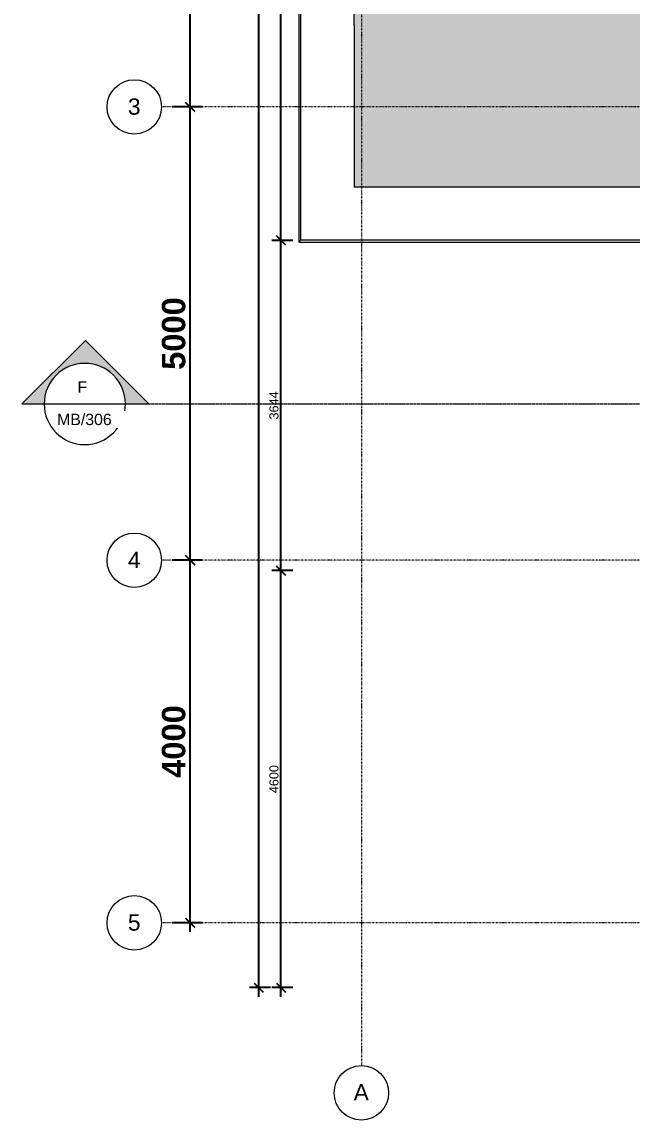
# Model space of a CAD drawing. Header units: millimetres. Extents: x -21051 to 202668, y -15646 to 13691.
# Drawn here: x 112925 to 119649, y -14469 to -2357 of the extents above; entities that cross this region are included whole.
import ezdxf

# ---------------------------------------------------------------- set-up
doc = ezdxf.new("R2010")
doc.units = ezdxf.units.MM
doc.linetypes.add('Dash dot', pattern=[15.875, 6.35, -4.7625, 0, -4.7625])
doc.linetypes.add('TD_Level Line', pattern=[8, 4, -2, 0, -2])
for name, color, linetype, lineweight in [('A-ANNO-DIMS', 211, 'Continuous', 9), ('A-ROOF', 132, 'Continuous', 5), ('A-ROOF-PATT', 132, 'Continuous', 5), ('G-ANNO-SYMB', 111, 'Continuous', 9), ('Q-CASE', 31, 'Continuous', 5), ('S-GRID', 1, 'Continuous', 9), ('S-GRID-IDEN', 1, 'Continuous', 9)]:
    doc.layers.add(name, color=color, linetype=linetype, lineweight=lineweight)
doc.layers.get('0').off()
doc.styles.add('Arial', font='arial.ttf', dxfattribs={"height": 250})
doc.styles.add('Arial_1', font='arial.ttf', dxfattribs={"height": 125})
doc.styles.add('Arial_3', font='arial.ttf', dxfattribs={"height": 100})
doc.styles.add('Arial_B', font='arialbd.ttf', dxfattribs={"height": 257.936508})
doc.dimstyles.new('Arial_1_0', dxfattribs={"dimscale": 304.8, "dimtxt": 102.02594, "dimasz": 0.328084, "dimexe": 0.328084, "dimexo": 0.0625, "dimgap": 0.082021, "dimtad": 1, "dimdec": 0, "dimzin": 0, "dimdsep": 46, "dimtxsty": 'Arial_3', "dimblk1": 'OBLIQUE', "dimblk2": 'OBLIQUE', "dimsah": 1, "dimcen": 0.09, "dimdle": 0.328084, "dimazin": 0, "dimtfac": 1, "dimtdec": 4, "dimtix": 1, "dimtmove": 0, "dimatfit": 3, "dimfxl": 0.492126, "dimfxlon": 1, "dimtvp": 1, "dimtolj": 1, "dimtzin": 0, "dimarcsym": 2})
doc.dimstyles.new('Arial_2_5', dxfattribs={"dimscale": 304.8, "dimtxt": 255.06485, "dimasz": 0.328084, "dimexe": 0.656168, "dimexo": 0.0625, "dimgap": 0.164042, "dimtad": 1, "dimdec": 0, "dimzin": 0, "dimdsep": 46, "dimtxsty": 'Arial_B', "dimblk1": 'OBLIQUE', "dimblk2": 'OBLIQUE', "dimsah": 1, "dimcen": 0.09, "dimdle": 0.328084, "dimazin": 0, "dimtfac": 1, "dimtdec": 4, "dimtix": 1, "dimtmove": 0, "dimatfit": 3, "dimfxl": 0.492126, "dimfxlon": 1, "dimtvp": 1, "dimtolj": 1, "dimtzin": 0, "dimarcsym": 2})

# ---------------------------------------------------------------- blocks, each defined once
blk = doc.blocks.new('PARAPET1 - PARAPET-963186-02_Pent floor')
at = {"layer": 'Q-CASE'}
for p, q in [((2134, 17241), (-5843, 16979)), ((2115, 17221), (-5823, 16960)), ((2264, 12682), (2115, 17221)), ((2284, 12683), (2134, 17241)), ((-5843, 16979), (-5693, 12421)), ((-5674, 12421), (-5823, 16960)), ((-3429, 16447), (1544, 16611)), ((1544, 16611), (1673, 12663))]:
    blk.add_line(p, q, dxfattribs=at)
for points in [[(2115, 17221), (2118, 17224), (2121, 17227), (2125, 17232), (2128, 17234), (2130, 17237), (2132, 17239), (2134, 17241), (2134, 17241), (2133, 17241)], [(-5823, 16960), (-5826, 16963), (-5830, 16966), (-5834, 16970), (-5837, 16973), (-5839, 16975), (-5841, 16977), (-5843, 16979), (-5843, 16979), (-5843, 16978)]]:
    blk.add_open_spline(points, degree=3, knots=[0, 0, 0, 0, 0.1111111, 0.1666667, 0.2222222, 0.2777778, 0.3333333, 0.4444444, 0.5555556, 0.5555556, 0.5555556, 0.5555556], dxfattribs=at)
blk = doc.blocks.new('Grid - _-182767-02_Pent floor')
at = {"layer": 'S-GRID-IDEN'}
blk.add_circle((0, 0), 3, dxfattribs=at)
blk = doc.blocks.new('_Oblique')
at = {"color": 0, "linetype": 'ByBlock', "lineweight": -2}
blk.add_line((-0.5, -0.5), (0.5, 0.5), dxfattribs=at)
blk = doc.blocks.new('*D1422')
at = {"layer": 'A-ANNO-DIMS', "color": 0, "lineweight": -2, "transparency": 16777216}
for p, q in [((114779, -12394), (114779, -8194)), ((114910, -8294), (114579, -8294)), ((114910, -12294), (114579, -12294))]:
    blk.add_line(p, q, dxfattribs=at)
at = {"layer": 'Defpoints', "color": 0, "transparency": 16777216}
for p in [(114779, -8294), (114929, -8294), (114929, -12294)]:
    blk.add_point(p, dxfattribs=at)
at = {"layer": 'A-ANNO-DIMS', "color": 0, "lineweight": -2, "transparency": 16777216, "xscale": 100, "yscale": 100, "zscale": 100}
for p, rotation in [((114779, -8294), 90), ((114779, -12294), 270)]:
    blk.add_blockref('_Oblique', p, dxfattribs=dict(at, rotation=rotation))
at = {"layer": 'A-ANNO-DIMS', "color": 0, "transparency": 16777216, "insert": (114598, -10294), "char_height": 257.9, "width": 932.81, "attachment_point": 5, "rotation": 90, "style": 'Arial_B'}
blk.add_mtext('\\A1;4000', dxfattribs=at)
blk = doc.blocks.new('*D1423')
at = {"layer": 'A-ANNO-DIMS', "color": 0, "lineweight": -2, "transparency": 16777216}
for p, q in [((114779, -8394), (114779, -3194)), ((114910, -3294), (114579, -3294)), ((114910, -8294), (114579, -8294))]:
    blk.add_line(p, q, dxfattribs=at)
at = {"layer": 'Defpoints', "color": 0, "transparency": 16777216}
for p in [(114779, -3294), (114929, -3294), (114929, -8294)]:
    blk.add_point(p, dxfattribs=at)
at = {"layer": 'A-ANNO-DIMS', "color": 0, "lineweight": -2, "transparency": 16777216, "xscale": 100, "yscale": 100, "zscale": 100}
for p, rotation in [((114779, -3294), 90), ((114779, -8294), 270)]:
    blk.add_blockref('_Oblique', p, dxfattribs=dict(at, rotation=rotation))
at = {"layer": 'A-ANNO-DIMS', "color": 0, "transparency": 16777216, "insert": (114598, -5794), "char_height": 257.9, "width": 932.81, "attachment_point": 5, "rotation": 90, "style": 'Arial_B'}
blk.add_mtext('\\A1;5000', dxfattribs=at)
blk = doc.blocks.new('*D1424')
at = {"layer": 'A-ANNO-DIMS', "color": 0, "lineweight": -2, "transparency": 16777216}
for p, q in [((114910, 1706), (114579, 1706)), ((114779, -3394), (114779, 1806)), ((114910, -3294), (114579, -3294))]:
    blk.add_line(p, q, dxfattribs=at)
at = {"layer": 'Defpoints', "color": 0, "transparency": 16777216}
for p in [(114779, 1706), (114929, 1706), (114929, -3294)]:
    blk.add_point(p, dxfattribs=at)
at = {"layer": 'A-ANNO-DIMS', "color": 0, "lineweight": -2, "transparency": 16777216, "xscale": 100, "yscale": 100, "zscale": 100}
for p, rotation in [((114779, 1706), 90), ((114779, -3294), 270)]:
    blk.add_blockref('_Oblique', p, dxfattribs=dict(at, rotation=rotation))
at = {"layer": 'A-ANNO-DIMS', "color": 0, "transparency": 16777216, "insert": (114598, -794), "char_height": 257.9, "width": 932.81, "attachment_point": 5, "rotation": 90, "style": 'Arial_B'}
blk.add_mtext('\\A1;5000', dxfattribs=at)
blk = doc.blocks.new('*D1401')
at = {"layer": 'A-ANNO-DIMS', "color": 0, "lineweight": -2, "transparency": 16777216}
for p, q in [((115779, -13109), (115779, -8309)), ((115910, -8409), (115679, -8409)), ((115910, -13009), (115679, -13009))]:
    blk.add_line(p, q, dxfattribs=at)
at = {"layer": 'Defpoints', "color": 0, "transparency": 16777216}
for p in [(115779, -8409), (115929, -8409), (115929, -13009)]:
    blk.add_point(p, dxfattribs=at)
at = {"layer": 'A-ANNO-DIMS', "color": 0, "lineweight": -2, "transparency": 16777216, "xscale": 100, "yscale": 100, "zscale": 100}
for p, rotation in [((115779, -8409), 90), ((115779, -13009), 270)]:
    blk.add_blockref('_Oblique', p, dxfattribs=dict(at, rotation=rotation))
at = {"layer": 'A-ANNO-DIMS', "color": 0, "transparency": 16777216, "insert": (115703, -10709), "char_height": 100, "width": 369.18, "attachment_point": 5, "rotation": 90, "style": 'Arial_3'}
blk.add_mtext('\\A1;4600', dxfattribs=at)
blk = doc.blocks.new('*D1402')
at = {"layer": 'A-ANNO-DIMS', "color": 0, "lineweight": -2, "transparency": 16777216}
for p, q in [((115779, -8509), (115779, -4666)), ((115910, -4766), (115679, -4766)), ((115910, -8409), (115679, -8409))]:
    blk.add_line(p, q, dxfattribs=at)
at = {"layer": 'Defpoints', "color": 0, "transparency": 16777216}
for p in [(115779, -4766), (115929, -4766), (115929, -8409)]:
    blk.add_point(p, dxfattribs=at)
at = {"layer": 'A-ANNO-DIMS', "color": 0, "lineweight": -2, "transparency": 16777216, "xscale": 100, "yscale": 100, "zscale": 100}
for p, rotation in [((115779, -4766), 90), ((115779, -8409), 270)]:
    blk.add_blockref('_Oblique', p, dxfattribs=dict(at, rotation=rotation))
at = {"layer": 'A-ANNO-DIMS', "color": 0, "transparency": 16777216, "insert": (115703, -6587), "char_height": 100, "width": 369.18, "attachment_point": 5, "rotation": 90, "style": 'Arial_3'}
blk.add_mtext('\\A1;3644', dxfattribs=at)
blk = doc.blocks.new('*D1403')
at = {"layer": 'A-ANNO-DIMS', "color": 0, "lineweight": -2, "transparency": 16777216}
for p, q in [((115779, -4866), (115779, 3277)), ((115910, 3177), (115679, 3177)), ((115910, -4766), (115679, -4766))]:
    blk.add_line(p, q, dxfattribs=at)
at = {"layer": 'Defpoints', "color": 0, "transparency": 16777216}
for p in [(115779, 3177), (115929, 3177), (115929, -4766)]:
    blk.add_point(p, dxfattribs=at)
at = {"layer": 'A-ANNO-DIMS', "color": 0, "lineweight": -2, "transparency": 16777216, "xscale": 100, "yscale": 100, "zscale": 100}
for p, rotation in [((115779, 3177), 90), ((115779, -4766), 270)]:
    blk.add_blockref('_Oblique', p, dxfattribs=dict(at, rotation=rotation))
at = {"layer": 'A-ANNO-DIMS', "color": 0, "transparency": 16777216, "insert": (115703, -794), "char_height": 100, "width": 369.18, "attachment_point": 5, "rotation": 90, "style": 'Arial_3'}
blk.add_mtext('\\A1;7943', dxfattribs=at)
blk = doc.blocks.new('*D1407')
at = {"layer": 'A-ANNO-DIMS', "color": 0, "lineweight": -2, "transparency": 16777216}
for p, q in [((115534, 10756), (115534, -13109)), ((115665, 10656), (115434, 10656)), ((115665, -13009), (115434, -13009))]:
    blk.add_line(p, q, dxfattribs=at)
at = {"layer": 'Defpoints', "color": 0, "transparency": 16777216}
for p in [(115684, 10656), (115534, -13009), (115684, -13009)]:
    blk.add_point(p, dxfattribs=at)
at = {"layer": 'A-ANNO-DIMS', "color": 0, "lineweight": -2, "transparency": 16777216, "xscale": 100, "yscale": 100, "zscale": 100}
for p, rotation in [((115534, 10656), 90), ((115534, -13009), 270)]:
    blk.add_blockref('_Oblique', p, dxfattribs=dict(at, rotation=rotation))
at = {"layer": 'A-ANNO-DIMS', "color": 0, "transparency": 16777216, "insert": (115458, -1177), "char_height": 100, "width": 461.47, "attachment_point": 5, "rotation": 90, "style": 'Arial_3'}
blk.add_mtext('\\A1;23665', dxfattribs=at)
blk = doc.blocks.new('Section - _-1243848-02_Pent floor')
at = {"layer": 'G-ANNO-SYMB'}
h = blk.add_hatch(color=256, dxfattribs=at)
edge = h.paths.add_edge_path()
edge.add_line((-12.93, 0), (-5.93, 7))
edge.add_line((-5.93, 7), (1.07, 0))
edge.add_line((1.07, 0), (-1.52, 0))
edge.add_arc((-6, 0), 4.48, 0, 180)
edge.add_line((-10.48, 0), (-12.93, 0))
for p, q in [((-5.93, 7), (-12.93, 0)), ((1.07, 0), (-5.93, 7)), ((-12.93, 0), (-10.48, 0)), ((-1.52, 0), (1.07, 0))]:
    blk.add_line(p, q, dxfattribs=at)
for start, end in [(360, 180), (0, 180), (180, 360)]:
    blk.add_arc((-6, 0), 4.48, start, end, dxfattribs=at)

msp = doc.modelspace()

# ---------------------------------------------------------------- hatches: boundary and pattern name
at = {"layer": 'A-ROOF-PATT'}
h = msp.add_hatch(dxfattribs=at)
h.set_pattern_fill('FP_16', color=256, style=0, pattern_type=2)
h.set_pattern_definition([(94.997, (133020.7114, 394.904), (127.0003622, -1515.6514102), [116.643, -2799.438]), (0, (133010.55, 511.1), (127, 126.304), [10.16, -116.84]), (180, (133137.55, 521.21), (-127, -126.304), [35.56, -91.44]), (270, (133101.99, 521.21), (127, -126.304), [12.63, -113.674]), (90, (133020.71, 508.58), (-127, 126.304), [12.63, -113.674]), (180, (133020.71, 521.21), (-127, -126.304), [10.16, -116.84]), (180, (133137.55, 511.1), (-127, -126.304), [25.4, -101.6]), (265.003, (133112.1514, 511.104), (-127.0003622, -1515.6514102), [116.643, -2799.438]), (232.544, (133112.1514, 504.789), (1651.0084555, 2147.1663823), [33.413, -3307.874]), (198.341, (133091.83, 478.265), (-253.9992, -126.30564), [32.111, -369.279]), (161.659, (133061.35, 468.16), (253.9992, -126.30564), [32.111, -369.279]), (127.456, (133030.8714, 478.265), (-1651.0084555, 2147.1663823), [33.413, -3307.874]), (200.123, (133085.4814, 487.106), (1396.9998089, 505.2175104), [25.699, -2544.176]), (159.877, (133061.3514, 478.265), (-1396.9998089, 505.2175104), [25.699, -2544.176]), (127.557, (133037.2214, 487.106), (-1269.9901965, 1641.963257), [27.085, -2681.448]), (232.443, (133101.9914, 508.578), (1269.9901965, 1641.963257), [27.085, -2681.448])])
h.paths.add_polyline_path([(116586.6, -4174.2), (120536.6, -4174.2), (120536.6, -3045.2), (120473.8, -3045.2), (120473.8, -3027.1), (120338.3, -3027.1), (120338.3, -1381.6), (120536.6, -1381.6), (120536.6, -206.9), (120338.3, -206.9), (120338.3, 1588.4), (120536.6, 1588.4), (120536.6, 2585.8), (116586.6, 2585.8), (116586.6, -4172.9)])

# ---------------------------------------------------------------- linework, layer by layer
at = {"layer": 'A-ROOF'}
for p, q in [((116586.6, -2389.2), (116586.6, -4174.2)), ((116586.6, -4174.2), (120536.6, -4174.2))]:
    msp.add_line(p, q, dxfattribs=at)
at = {"layer": 'G-ANNO-SYMB'}
msp.add_line((113169.8, -6570.7), (114065.8, -6570.7), dxfattribs=at)
at = {"layer": 'G-ANNO-SYMB', "linetype": 'TD_Level Line', "lineweight": 18}
msp.add_line((114217.8, -6570.7), (143536.4, -6570.7), dxfattribs=at)
at = {"layer": 'S-GRID', "linetype": 'Dash dot', "lineweight": 18}
for p, q in [((116666.6, 8999.9), (116666.6, -11369.2)), ((116963.2, -3294.2), (114463.2, -3294.2)), ((141737.6, -3294.2), (116963.2, -3294.2)), ((116963.2, -8294.2), (114463.2, -8294.2)), ((141737.6, -8294.2), (116963.2, -8294.2)), ((116666.6, -11369.2), (116666.6, -13869.2)), ((116963.2, -12294.2), (114463.2, -12294.2)), ((141737.6, -12294.2), (116963.2, -12294.2))]:
    msp.add_line(p, q, dxfattribs=at)

# ---------------------------------------------------------------- block references
at = {"layer": 'G-ANNO-SYMB', "xscale": 99.99999999999994, "yscale": 99.99999999999994, "zscale": 99.99999999999994}
msp.add_blockref('Section - _-1243848-02_Pent floor', (114217.8, -6570.7), dxfattribs=at)
at = {"layer": 'Q-CASE', "rotation": 88.11700695989701}
msp.add_blockref('PARAPET1 - PARAPET-963186-02_Pent floor', (133137.6, 497.3), dxfattribs=at)
at = {"layer": 'S-GRID-IDEN', "xscale": 99.99999999999994, "yscale": 99.99999999999994, "zscale": 99.99999999999994}
for p, rotation in [((114163.2, -3294.2), 90), ((114163.2, -8294.2), 90), ((114163.2, -12294.2), 90), ((116666.6, -14169.2), 180)]:
    msp.add_blockref('Grid - _-182767-02_Pent floor', p, dxfattribs=dict(at, rotation=rotation))

# ---------------------------------------------------------------- dimensions: what is measured, and where the dimension line sits
at = {"layer": 'A-ANNO-DIMS'}
for base, p1, p2, dimstyle, override, picture, middle in [((115534.2, -13009.2), (115684.2, 10655.8), (115684.2, -13009.2), 'Arial_1_0', {"dimpost": '<>', "dimfxl": 23665}, '*D1407', (115458.1, -1176.7)), ((115779.3, 3177.3), (115929.3, -4765.6), (115929.3, 3177.3), 'Arial_1_0', {"dimpost": '<>', "dimfxl": 7942.879689}, '*D1403', (115703.2, -794.2)), ((114779.3, 1705.8), (114929.3, -3294.2), (114929.3, 1705.8), 'Arial_2_5', {"dimpost": '<>', "dimfxl": 5000}, '*D1424', (114597.6, -794.2)), ((114779.3, -3294.2), (114929.3, -8294.2), (114929.3, -3294.2), 'Arial_2_5', {"dimpost": '<>', "dimfxl": 5000}, '*D1423', (114597.6, -5794.2)), ((115779.3, -4765.6), (115929.3, -8409.2), (115929.3, -4765.6), 'Arial_1_0', {"dimpost": '<>', "dimfxl": 3643.560156}, '*D1402', (115703.2, -6587.4)), ((114779.3, -8294.2), (114929.3, -12294.2), (114929.3, -8294.2), 'Arial_2_5', {"dimpost": '<>', "dimfxl": 4000}, '*D1422', (114597.6, -10294.2)), ((115779.3, -8409.2), (115929.3, -13009.2), (115929.3, -8409.2), 'Arial_1_0', {"dimpost": '<>', "dimfxl": 4600}, '*D1401', (115703.3, -10709.2))]:
    dim = msp.add_linear_dim(base=base, p1=p1, p2=p2, angle=90, dimstyle=dimstyle, override=override, dxfattribs=at)
    dim.commit()
    dim.dimension.update_dxf_attribs({"geometry": picture, "text_midpoint": middle})

# ---------------------------------------------------------------- next in the draw order: texts
at = {"layer": 'G-ANNO-SYMB', "char_height": 125, "attachment_point": 1, "style": 'Arial', "bg_fill": 3, "box_fill_scale": 1.25, "bg_fill_color": 256, "bg_fill_true_color": 13158600, "bg_fill_transparency": 0}
for s, insert, width in [('F', (113536.2, -6320.6), 136.287), ('MB/306', (113312.4, -6678.9), 753.586)]:
    msp.add_mtext(s, dxfattribs=dict(at, insert=insert, width=width))
at = {"layer": 'S-GRID-IDEN', "char_height": 180, "attachment_point": 1, "style": 'Arial_1', "bg_fill": 3, "box_fill_scale": 1.25, "bg_fill_color": 256, "bg_fill_true_color": 13158600, "bg_fill_transparency": 0}
for s, insert, width in [('3', (114092.7, -3200.2), 168.354), ('4', (114092.7, -8200.2), 168.354), ('5', (114092.7, -12200.2), 168.354), ('A', (116580.7, -14072.5), 200.422)]:
    msp.add_mtext(s, dxfattribs=dict(at, insert=insert, width=width))

doc.saveas('drawing.dxf')
